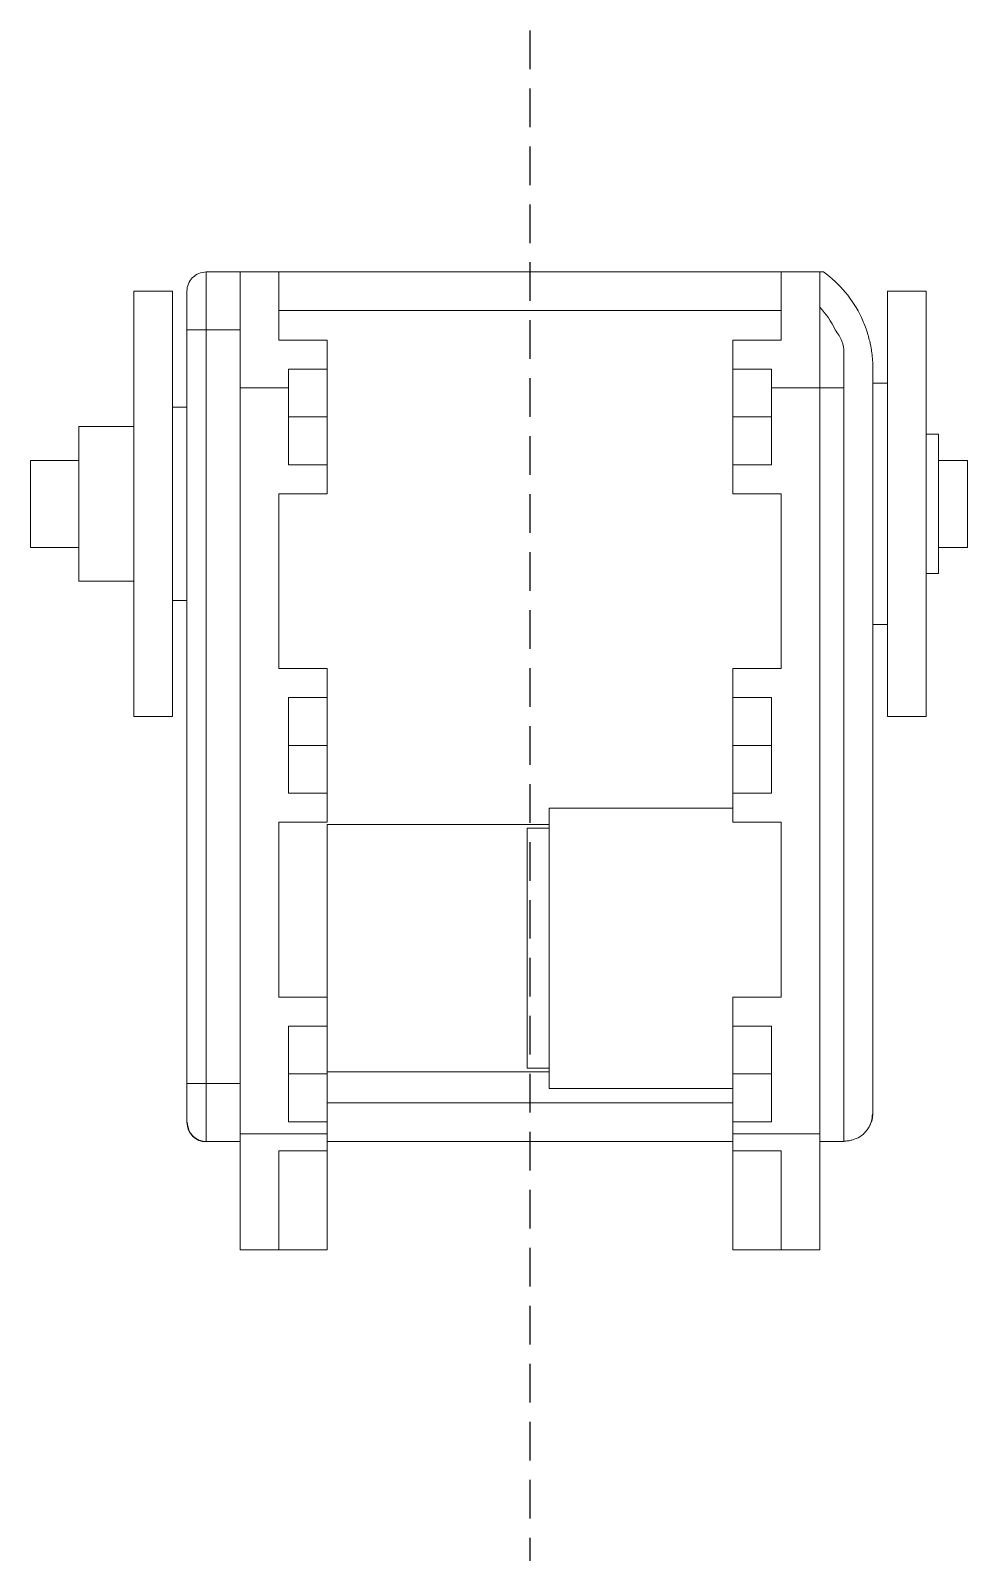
# Model space of a CAD drawing. Header units: millimetres. Extents: x 2045 to 5131, y -377 to 2192.
# Drawn here: x 2322.1 to 2370.6, y 854.3 to 933.1 of the extents above; entities that cross this region are included whole.
import ezdxf

# ---------------------------------------------------------------- set-up
doc = ezdxf.new("R2010")
doc.units = ezdxf.units.MM
doc.linetypes.add('ACISOTGL', pattern=[3, 2, -1])
doc.layers.add('Construction', color=1, linetype='ACISOTGL', lineweight=25)
doc.layers.add('RX-28', color=7, linetype='Continuous')

msp = doc.modelspace()

# ---------------------------------------------------------------- linework, layer by layer
at = {"layer": 'Construction'}
msp.add_line((2347.927, 933.104), (2347.927, 703.602), dxfattribs=at)
at = {"layer": 'RX-28', "color": 7, "linetype": 'Continuous', "lineweight": 15}
for p, q in [((2331.177, 917.604), (2331.177, 920.604)), ((2332.927, 920.604), (2331.177, 920.604)), ((2332.927, 914.604), (2332.927, 920.604)), ((2332.927, 920.604), (2334.927, 920.604)), ((2334.927, 917.079), (2334.927, 920.604)), ((2334.927, 920.604), (2360.927, 920.604)), ((2360.927, 917.079), (2360.927, 920.604)), ((2360.927, 920.604), (2362.927, 920.604)), ((2362.927, 914.604), (2362.927, 920.604)), ((2327.427, 919.604), (2327.427, 897.604)), ((2329.427, 897.604), (2329.427, 919.604)), ((2366.427, 897.604), (2366.427, 919.604)), ((2368.427, 919.604), (2368.427, 897.604)), ((2334.927, 918.604), (2360.927, 918.604)), ((2330.177, 917.604), (2331.177, 917.604)), ((2330.177, 878.604), (2330.177, 917.604)), ((2331.177, 917.604), (2332.927, 917.604)), ((2331.177, 878.604), (2331.177, 917.604)), ((2337.427, 917.079), (2334.927, 917.079)), ((2337.427, 915.579), (2337.427, 917.079)), ((2358.427, 915.579), (2358.427, 917.079)), ((2358.427, 917.079), (2360.927, 917.079)), ((2364.177, 916.461), (2364.177, 915.604)), ((2335.427, 915.579), (2337.427, 915.579)), ((2335.427, 915.579), (2335.427, 914.604)), ((2337.427, 913.204), (2337.427, 915.579)), ((2360.427, 915.579), (2358.427, 915.579)), ((2358.427, 913.204), (2358.427, 915.579)), ((2360.427, 915.579), (2360.427, 914.604)), ((2332.927, 914.604), (2335.427, 914.604)), ((2332.927, 876.004), (2332.927, 914.604)), ((2335.427, 910.629), (2335.427, 914.604)), ((2360.427, 910.629), (2360.427, 914.604)), ((2362.927, 914.604), (2360.427, 914.604)), ((2362.927, 876.004), (2362.927, 914.604)), ((2364.177, 914.604), (2362.927, 914.604)), ((2364.177, 881.604), (2364.177, 914.604)), ((2365.677, 882.105), (2365.677, 914.103)), ((2337.427, 913.104), (2335.427, 913.104)), ((2337.427, 913.204), (2337.427, 913.004)), ((2337.427, 910.629), (2337.427, 913.004)), ((2358.427, 913.004), (2358.427, 913.204)), ((2358.427, 913.104), (2360.427, 913.104)), ((2358.427, 910.629), (2358.427, 913.004)), ((2324.577, 912.604), (2324.577, 904.604)), ((2369.077, 912.204), (2369.077, 905.004)), ((2322.077, 910.854), (2322.077, 906.354)), ((2337.427, 910.629), (2335.427, 910.629)), ((2337.427, 909.129), (2337.427, 910.629)), ((2358.427, 909.129), (2358.427, 910.629)), ((2358.427, 910.629), (2360.427, 910.629)), ((2370.577, 910.854), (2370.577, 906.354)), ((2334.927, 909.129), (2337.427, 909.129)), ((2334.927, 900.079), (2334.927, 909.129)), ((2360.927, 909.129), (2358.427, 909.129)), ((2360.927, 900.079), (2360.927, 909.129)), ((2337.427, 900.079), (2334.927, 900.079)), ((2337.427, 898.579), (2337.427, 900.079)), ((2358.427, 898.579), (2358.427, 900.079)), ((2358.427, 900.079), (2360.927, 900.079)), ((2335.427, 898.579), (2337.427, 898.579)), ((2335.427, 893.629), (2335.427, 898.579)), ((2337.427, 896.204), (2337.427, 898.579)), ((2360.427, 898.579), (2358.427, 898.579)), ((2358.427, 896.204), (2358.427, 898.579)), ((2360.427, 893.629), (2360.427, 898.579)), ((2337.427, 896.104), (2335.427, 896.104)), ((2337.427, 896.204), (2337.427, 896.004)), ((2337.427, 893.629), (2337.427, 896.004)), ((2358.427, 896.004), (2358.427, 896.204)), ((2358.427, 896.104), (2360.427, 896.104)), ((2358.427, 893.629), (2358.427, 896.004)), ((2337.427, 893.629), (2335.427, 893.629)), ((2337.427, 892.129), (2337.427, 893.629)), ((2358.427, 892.129), (2358.427, 893.629)), ((2358.427, 893.629), (2360.427, 893.629)), ((2348.927, 892.854), (2348.927, 878.354)), ((2348.927, 892.854), (2358.427, 892.854)), ((2334.927, 892.129), (2337.427, 892.129)), ((2334.927, 883.079), (2334.927, 892.129)), ((2337.427, 892.004), (2348.927, 892.004)), ((2337.427, 883.079), (2337.427, 892.004)), ((2347.777, 891.814), (2347.777, 879.394)), ((2347.777, 891.814), (2348.927, 891.814)), ((2360.927, 892.129), (2358.427, 892.129)), ((2360.927, 883.079), (2360.927, 892.129)), ((2337.427, 883.079), (2334.927, 883.079)), ((2337.427, 881.579), (2337.427, 883.079)), ((2358.427, 881.579), (2358.427, 883.079)), ((2358.427, 883.079), (2360.927, 883.079)), ((2335.427, 881.579), (2337.427, 881.579)), ((2335.427, 876.629), (2335.427, 881.579)), ((2337.427, 879.204), (2337.427, 881.579)), ((2360.427, 881.579), (2358.427, 881.579)), ((2358.427, 878.354), (2358.427, 881.579)), ((2360.427, 876.629), (2360.427, 881.579)), ((2364.177, 880.604), (2364.177, 878.604)), ((2337.427, 879.104), (2335.427, 879.104)), ((2337.427, 879.204), (2337.427, 879.004)), ((2348.927, 879.204), (2337.427, 879.204)), ((2347.777, 879.394), (2348.927, 879.394)), ((2360.427, 879.104), (2358.427, 879.104)), ((2330.177, 878.604), (2331.177, 878.604)), ((2331.177, 875.604), (2331.177, 878.604)), ((2331.177, 878.604), (2332.927, 878.604)), ((2337.427, 879.004), (2337.427, 876.629)), ((2348.927, 878.354), (2358.427, 878.354)), ((2358.427, 878.354), (2358.427, 876.629)), ((2364.177, 878.604), (2364.177, 876.604)), ((2365.677, 877.105), (2365.677, 878.604)), ((2358.427, 877.604), (2337.427, 877.604)), ((2332.927, 876.004), (2337.427, 876.004)), ((2332.927, 870.004), (2332.927, 876.004)), ((2337.427, 876.629), (2335.427, 876.629)), ((2337.427, 876.004), (2337.427, 876.629)), ((2337.427, 875.129), (2337.427, 876.004)), ((2358.427, 876.629), (2360.427, 876.629)), ((2358.427, 876.004), (2358.427, 876.629)), ((2362.927, 876.004), (2358.427, 876.004)), ((2358.427, 875.129), (2358.427, 876.004)), ((2362.927, 870.004), (2362.927, 876.004)), ((2331.177, 875.604), (2332.927, 875.604)), ((2334.927, 875.129), (2337.427, 875.129)), ((2334.927, 870.004), (2334.927, 875.129)), ((2358.427, 875.604), (2337.427, 875.604)), ((2337.427, 870.004), (2337.427, 875.129)), ((2360.927, 875.129), (2358.427, 875.129)), ((2358.427, 870.004), (2358.427, 875.129)), ((2360.927, 870.004), (2360.927, 875.129)), ((2364.177, 875.604), (2362.927, 875.604)), ((2332.927, 870.004), (2334.927, 870.004)), ((2337.427, 870.004), (2334.927, 870.004)), ((2337.427, 870.004), (2334.927, 870.004)), ((2337.427, 870.004), (2335.427, 870.004)), ((2337.427, 870.004), (2335.427, 870.004)), ((2358.427, 870.004), (2360.927, 870.004)), ((2358.427, 870.004), (2360.427, 870.004)), ((2358.427, 870.004), (2360.927, 870.004)), ((2358.427, 870.004), (2360.427, 870.004)), ((2362.927, 870.004), (2360.927, 870.004))]:
    msp.add_line(p, q, dxfattribs=at)
for centre, radius, start, end in [((2331.177, 919.604), 1, 90, 180.00001), ((2359.5, 915.604), 6.177, 25.31713, 54.04316)]:
    msp.add_arc(centre, radius, start, end, dxfattribs=at)
at = {"layer": 'RX-28', "color": 7, "linetype": 'Continuous'}
msp.add_arc((2331.177, 876.604), 1, 180, 270, dxfattribs=at)
at = {"layer": 'RX-28', "color": 7, "linetype": 'Continuous', "lineweight": 15}
for points, degree in [([(2363.127, 920.604), (2363.127, 920.604), (2363.05, 920.604), (2362.927, 920.604)], 3), ([(2329.427, 919.604), (2327.427, 919.604)], 1), ([(2366.427, 919.604), (2368.427, 919.604)], 1), ([(2362.927, 918.787), (2363.253, 918.436), (2363.523, 918.037), (2363.728, 917.604)], 3), ([(2365.677, 914.104), (2365.677, 914.104), (2365.677, 914.664), (2365.677, 915.604)], 3), ([(2365.677, 914.854), (2366.427, 914.854)], 1), ([(2330.177, 913.604), (2329.427, 913.604)], 1), ([(2327.427, 912.604), (2324.577, 912.604)], 1), ([(2368.427, 912.204), (2369.077, 912.204)], 1), ([(2324.577, 910.854), (2322.077, 910.854)], 1), ([(2369.077, 910.854), (2370.577, 910.854)], 1), ([(2322.077, 906.354), (2324.577, 906.354)], 1), ([(2370.577, 906.354), (2369.077, 906.354)], 1), ([(2324.577, 904.604), (2327.427, 904.604)], 1), ([(2369.077, 905.004), (2368.427, 905.004)], 1), ([(2329.427, 903.604), (2330.177, 903.604)], 1), ([(2366.427, 902.354), (2365.677, 902.354)], 1), ([(2327.427, 897.604), (2329.427, 897.604)], 1), ([(2368.427, 897.604), (2366.427, 897.604)], 1), ([(2364.177, 880.639), (2364.177, 880.604)], 1), ([(2365.379, 876.213), (2365.302, 876.122)], 1), ([(2364.177, 875.639), (2364.177, 875.604)], 1)]:
    msp.add_open_spline(points, degree=degree, dxfattribs=at)
for points, knots in [([(2330.177, 917.604), (2330.177, 917.646), (2330.177, 917.73), (2330.177, 917.856), (2330.177, 917.979), (2330.177, 918.101), (2330.177, 918.222), (2330.177, 918.429), (2330.177, 918.71), (2330.177, 919.028), (2330.177, 919.288), (2330.177, 919.452), (2330.177, 919.546), (2330.177, 919.595), (2330.177, 919.601), (2330.177, 919.604)], [0, 0, 0, 0, 0.0403222, 0.0803171, 0.1201425, 0.159958, 0.1999236, 0.2401972, 0.3700419, 0.5000573, 0.629902, 0.7599174, 0.8400454, 0.9196463, 1, 1, 1, 1]), ([(2365.677, 915.604), (2365.676, 915.664), (2365.675, 915.783), (2365.667, 915.967), (2365.653, 916.154), (2365.633, 916.345), (2365.607, 916.54), (2365.573, 916.738), (2365.524, 916.979), (2365.453, 917.263), (2365.352, 917.59), (2365.231, 917.92), (2365.133, 918.136), (2365.084, 918.246)], [0, 0, 0, 0, 0.070877, 0.142078, 0.213718, 0.285906, 0.358753, 0.432364, 0.506842, 0.626428, 0.748243, 0.872652, 1, 1, 1, 1]), ([(2363.728, 917.604), (2363.88, 917.42), (2363.996, 917.224), (2364.145, 916.833), (2364.177, 916.639), (2364.177, 916.461)], [0, 0, 0, 0, 0.5, 0.5, 1, 1, 1, 1]), ([(2364.177, 915.604), (2364.177, 915.604), (2364.177, 915.583), (2364.177, 915.485), (2364.177, 915.409), (2364.177, 915.214), (2364.177, 915.095), (2364.177, 914.849), (2364.177, 914.722), (2364.177, 914.604)], [0, 0, 0, 0, 0.25, 0.25, 0.5, 0.5, 0.75, 0.75, 1, 1, 1, 1]), ([(2364.177, 881.604), (2364.177, 881.473), (2364.177, 881.21), (2364.177, 880.883), (2364.177, 880.677), (2364.177, 880.649), (2364.177, 880.639)], [0, 0, 0, 0, 0.282584, 0.565169, 0.847753, 1, 1, 1, 1]), ([(2365.677, 878.604), (2365.677, 879.532), (2365.677, 880.423), (2365.677, 881.735), (2365.677, 882.104), (2365.677, 882.104)], [0, 0, 0, 0, 0.5, 0.5, 1, 1, 1, 1]), ([(2330.177, 876.604), (2330.177, 876.605), (2330.177, 876.606), (2330.177, 876.619), (2330.177, 876.638), (2330.177, 876.665), (2330.177, 876.701), (2330.177, 876.775), (2330.177, 876.92), (2330.177, 877.18), (2330.177, 877.498), (2330.177, 877.816), (2330.177, 878.105), (2330.177, 878.353), (2330.177, 878.52), (2330.177, 878.604)], [0, 0, 0, 0, 0.040322, 0.080317, 0.120142, 0.159958, 0.199924, 0.240197, 0.370042, 0.500057, 0.629902, 0.759917, 0.840045, 0.919646, 1, 1, 1, 1]), ([(2365.322, 876.138), (2365.332, 876.15), (2365.394, 876.218), (2365.501, 876.389), (2365.622, 876.671), (2365.64, 876.897), (2365.651, 877.02)], [0, 0, 0, 0, 0.050132, 0.295518, 0.618719, 1, 1, 1, 1]), ([(2365.677, 877.105), (2365.671, 877.011), (2365.659, 876.812), (2365.595, 876.577), (2365.522, 876.452), (2365.502, 876.418)], [0, 0, 0, 0, 0.397137, 0.840695, 1, 1, 1, 1]), ([(2364.16, 875.621), (2364.237, 875.625), (2364.383, 875.633), (2364.642, 875.689), (2364.95, 875.809), (2365.173, 875.964), (2365.297, 876.109), (2365.322, 876.138)], [0, 0, 0, 0, 0.167783, 0.320425, 0.575766, 0.912777, 1, 1, 1, 1]), ([(2364.177, 876.604), (2364.177, 876.473), (2364.177, 876.21), (2364.177, 875.883), (2364.177, 875.677), (2364.177, 875.649), (2364.177, 875.639)], [0, 0, 0, 0, 0.282584, 0.565169, 0.847753, 1, 1, 1, 1])]:
    msp.add_open_spline(points, degree=3, knots=knots, dxfattribs=at)

doc.saveas('drawing.dxf')
